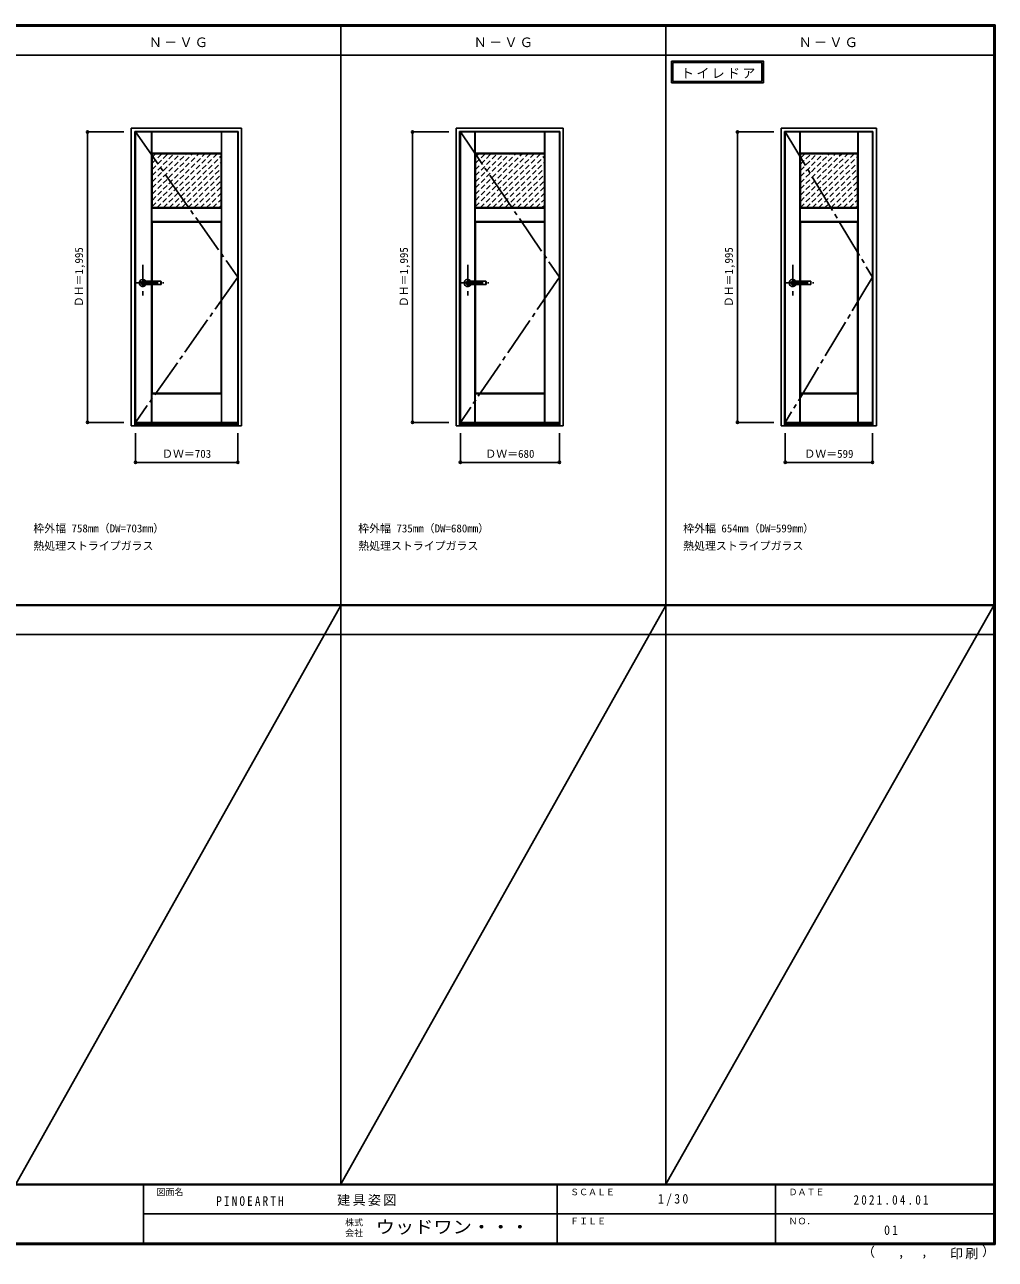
# Model space of a CAD drawing. Units: millimetres, scale not verified. Extents: x -6000 to 5700, y -4307 to 4175.
# Drawn here: x -966 to 5700, y -4307 to 4175 of the extents above; entities that cross this region are included whole.
import ezdxf
from ezdxf.enums import TextEntityAlignment as Align

# ---------------------------------------------------------------- set-up
doc = ezdxf.new("R2010")
doc.units = ezdxf.units.MM
doc.header["$LTSCALE"] = 30
doc.header["$PDMODE"] = 32
doc.header["$PDSIZE"] = 15
for name, pattern in [('CHAIN1', [8, 5, -1, 1, -1]), ('CHAIN2', [12, 9, -1, 1, -1]), ('DASHED1', [1.8, 1.2, -0.6])]:
    doc.linetypes.add(name, pattern=pattern)
for name, color, linetype in [('0-1_通り芯', 4, 'CHAIN1'), ('0-2_扉', 3, 'Continuous'), ('0-3_仕上げ', 7, 'Continuous'), ('0-4_枠', 3, 'Continuous'), ('0-5_レバー', 3, 'Continuous'), ('0-7', 7, 'CHAIN2'), ('0-A_文字', 7, 'Continuous'), ('0-B_寸法', 7, 'Continuous'), ('0-C_ハッチ', 4, 'DASHED1'), ('F-1_枠', 6, 'Continuous'), ('F-A_文字', 7, 'Continuous')]:
    doc.layers.add(name, color=color, linetype=linetype)
doc.styles.add('ＭＳ ゴシック', font='')
doc.styles.get('ＭＳ ゴシック').set_extended_font_data('MS Gothic')

msp = doc.modelspace()

# ---------------------------------------------------------------- linework, layer by layer
at = {"layer": '0-1_通り芯'}
for p, q in [((-154.2, 2524.5), (-154.2, 2314.5)), ((2077.4, 2524.5), (2077.4, 2314.5)), ((4309, 2524.5), (4309, 2314.5)), ((-199.2, 2400.5), (-9.2, 2400.5)), ((2032.4, 2400.5), (2222.4, 2400.5)), ((4264, 2400.5), (4454, 2400.5))]:
    msp.add_line(p, q, dxfattribs=at)
at = {"layer": '0-2_扉'}
for p, q in [((-205.2, 3438), (497.8, 3438)), ((-205.2, 1443), (-205.2, 3438)), ((497.8, 1443), (497.8, 3438)), ((2026.4, 3438), (2706.4, 3438)), ((2026.4, 1443), (2026.4, 3438)), ((2706.4, 1443), (2706.4, 3438)), ((4258, 3438), (4857, 3438)), ((4258, 1443), (4258, 3438)), ((4857, 1443), (4857, 3438)), ((-205.2, 1443), (497.8, 1443)), ((2026.4, 1443), (2706.4, 1443)), ((4258, 1443), (4857, 1443))]:
    msp.add_line(p, q, dxfattribs=at)
at = {"layer": '0-3_仕上げ'}
for p, q in [((-94.2, 2412), (-94.2, 3438)), ((-92.2, 3292), (-92.2, 3438)), ((384.8, 3292), (384.8, 3438)), ((385.8, 3291), (385.8, 3438)), ((386.8, 1443), (386.8, 3438)), ((2125.9, 2412), (2125.9, 3438)), ((2127.9, 3292), (2127.9, 3438)), ((2604.9, 3292), (2604.9, 3438)), ((2605.9, 3291), (2605.9, 3438)), ((2606.9, 1443), (2606.9, 3438)), ((4357.5, 2412), (4357.5, 3438)), ((4358.5, 3291), (4358.5, 3438)), ((4359.5, 3292), (4359.5, 3438)), ((4755.5, 3292), (4755.5, 3438)), ((4756.5, 3291), (4756.5, 3438)), ((4757.5, 1443), (4757.5, 3438)), ((-93.2, 3291), (-90.2, 3288)), ((-92.2, 3292), (384.8, 3292)), ((382.8, 3288), (385.8, 3291)), ((384.8, 3292), (385.8, 3291)), ((2126.9, 3291), (2129.9, 3288)), ((2127.9, 3292), (2604.9, 3292)), ((2602.9, 3288), (2605.9, 3291)), ((2604.9, 3292), (2605.9, 3291)), ((4359.5, 3292), (4755.5, 3292)), ((4753.5, 3288), (4756.5, 3291)), ((4755.5, 3292), (4756.5, 3291)), ((-93.2, 2915), (-90.2, 2918)), ((-93.2, 2915), (-92.2, 2914)), ((-93.2, 2915), (-93.2, 2821)), ((-92.2, 2914), (384.8, 2914)), ((-92.2, 2822), (-92.2, 2914)), ((384.8, 2822), (384.8, 2914)), ((385.8, 2915), (385.8, 2821)), ((2126.9, 2915), (2129.9, 2918)), ((2126.9, 2915), (2127.9, 2914)), ((2126.9, 2915), (2126.9, 2821)), ((2127.9, 2914), (2604.9, 2914)), ((2127.9, 2822), (2127.9, 2914)), ((2604.9, 2822), (2604.9, 2914)), ((2605.9, 2915), (2605.9, 2821)), ((4358.5, 2915), (4361.5, 2918)), ((4358.5, 2915), (4359.5, 2914)), ((4358.5, 2915), (4358.5, 2821)), ((4359.5, 2822), (4359.5, 2914)), ((4359.5, 2914), (4755.5, 2914)), ((4755.5, 2822), (4755.5, 2914)), ((4756.5, 2915), (4756.5, 2821)), ((-92.2, 2822), (384.8, 2822)), ((382.8, 2818), (385.8, 2821)), ((384.8, 2822), (385.8, 2821)), ((2127.9, 2822), (2604.9, 2822)), ((2602.9, 2818), (2605.9, 2821)), ((2604.9, 2822), (2605.9, 2821)), ((4359.5, 2822), (4755.5, 2822)), ((4753.5, 2818), (4756.5, 2821)), ((4755.5, 2822), (4756.5, 2821)), ((-94.2, 1443), (-94.2, 2389)), ((2125.9, 1443), (2125.9, 2389)), ((4357.5, 1443), (4357.5, 2389)), ((-93.2, 1640), (-90.2, 1643)), ((-93.2, 1640), (-92.2, 1639)), ((-93.2, 1443), (-93.2, 1640)), ((-92.2, 1639), (384.8, 1639)), ((-92.2, 1443), (-92.2, 1639)), ((384.8, 1443), (384.8, 1639)), ((385.8, 1443), (385.8, 1640)), ((2126.9, 1640), (2129.9, 1643)), ((2126.9, 1640), (2127.9, 1639)), ((2126.9, 1443), (2126.9, 1640)), ((2127.9, 1639), (2604.9, 1639)), ((2127.9, 1443), (2127.9, 1639)), ((2604.9, 1443), (2604.9, 1639)), ((2605.9, 1443), (2605.9, 1640)), ((4358.5, 1640), (4361.5, 1643)), ((4358.5, 1640), (4359.5, 1639)), ((4358.5, 1443), (4358.5, 1640)), ((4359.5, 1639), (4755.5, 1639)), ((4359.5, 1443), (4359.5, 1639)), ((4755.5, 1443), (4755.5, 1639)), ((4756.5, 1443), (4756.5, 1640))]:
    msp.add_line(p, q, dxfattribs=at)
at = {"layer": '0-3_仕上げ', "color": 3}
for p, q in [((-90.2, 3288), (382.8, 3288)), ((-90.2, 2918), (-90.2, 3288)), ((382.8, 2918), (382.8, 3288)), ((2129.9, 3288), (2602.9, 3288)), ((2129.9, 2918), (2129.9, 3288)), ((2602.9, 2918), (2602.9, 3288)), ((4361.5, 2918), (4361.5, 3288)), ((4361.5, 3288), (4753.5, 3288)), ((4753.5, 2918), (4753.5, 3288)), ((-90.2, 2918), (382.8, 2918)), ((2129.9, 2918), (2602.9, 2918)), ((4361.5, 2918), (4753.5, 2918)), ((-90.2, 2818), (382.8, 2818)), ((-90.2, 2412), (-90.2, 2818)), ((2129.9, 2818), (2602.9, 2818)), ((2129.9, 2412), (2129.9, 2818)), ((4361.5, 2818), (4753.5, 2818)), ((4361.5, 2412), (4361.5, 2818)), ((-90.2, 1643), (-90.2, 2389)), ((2129.9, 1643), (2129.9, 2389)), ((4361.5, 1643), (4361.5, 2389))]:
    msp.add_line(p, q, dxfattribs=at)
at = {"layer": '0-3_仕上げ'}
for points in [[(-92.2, 3292), (-93.2, 3291), (-93.2, 3438)], [(2127.9, 3292), (2126.9, 3291), (2126.9, 3438)], [(4359.5, 3292), (4358.5, 3291), (4361.5, 3288)], [(382.8, 2918), (385.8, 2915), (384.8, 2914)], [(2602.9, 2918), (2605.9, 2915), (2604.9, 2914)], [(4753.5, 2918), (4756.5, 2915), (4755.5, 2914)], [(-92.2, 2822), (-93.2, 2821), (-90.2, 2818)], [(2127.9, 2822), (2126.9, 2821), (2129.9, 2818)], [(4359.5, 2822), (4358.5, 2821), (4361.5, 2818)], [(382.8, 1643), (385.8, 1640), (384.8, 1639)], [(2602.9, 1643), (2605.9, 1640), (2604.9, 1639)], [(4753.5, 1643), (4756.5, 1640), (4755.5, 1639)]]:
    msp.add_lwpolyline(points, dxfattribs=at)
at = {"layer": '0-3_仕上げ', "color": 3}
for points in [[(-90.2, 1643), (382.8, 1643), (382.8, 2818)], [(2129.9, 1643), (2602.9, 1643), (2602.9, 2818)], [(4361.5, 1643), (4753.5, 1643), (4753.5, 2818)]]:
    msp.add_lwpolyline(points, dxfattribs=at)
at = {"layer": '0-4_枠'}
for p, q in [((-234.2, 3465), (523.8, 3465)), ((-234.2, 1418), (-234.2, 3465)), ((-210.2, 3441), (499.8, 3441)), ((-210.2, 1418), (-210.2, 3441)), ((499.8, 1418), (499.8, 3441)), ((523.8, 1418), (523.8, 3465)), ((1997.4, 3465), (2732.4, 3465)), ((1997.4, 1418), (1997.4, 3465)), ((2021.4, 3441), (2708.4, 3441)), ((2021.4, 1418), (2021.4, 3441)), ((2708.4, 1418), (2708.4, 3441)), ((2732.4, 1418), (2732.4, 3465)), ((4229, 3465), (4883, 3465)), ((4229, 1418), (4229, 3465)), ((4253, 3441), (4859, 3441)), ((4253, 1418), (4253, 3441)), ((4859, 1418), (4859, 3441)), ((4883, 1418), (4883, 3465)), ((-234.2, 1418), (523.8, 1418)), ((-210.2, 1430), (499.8, 1430)), ((1997.4, 1418), (2732.4, 1418)), ((2021.4, 1430), (2708.4, 1430)), ((4229, 1418), (4883, 1418)), ((4253, 1430), (4859, 1430))]:
    msp.add_line(p, q, dxfattribs=at)
at = {"layer": '0-5_レバー'}
for p, q in [((-154.2, 2410), (-135.2, 2410)), ((-154.2, 2391), (-135.2, 2391)), ((-135.2, 2411), (-134.2, 2412)), ((-135.2, 2390), (-135.2, 2411)), ((-135.2, 2390), (-134.2, 2389)), ((-134.2, 2412), (-30.2, 2412)), ((-30.2, 2389), (-134.2, 2389)), ((-29.2, 2411), (-30.2, 2412)), ((-29.2, 2390), (-30.2, 2389)), ((-29.2, 2390), (-29.2, 2411)), ((2077.4, 2410), (2096.4, 2410)), ((2077.4, 2391), (2096.4, 2391)), ((2096.4, 2411), (2097.4, 2412)), ((2096.4, 2390), (2096.4, 2411)), ((2096.4, 2390), (2097.4, 2389)), ((2097.4, 2412), (2201.4, 2412)), ((2201.4, 2389), (2097.4, 2389)), ((2202.4, 2411), (2201.4, 2412)), ((2202.4, 2390), (2201.4, 2389)), ((2202.4, 2390), (2202.4, 2411)), ((4309, 2410), (4328, 2410)), ((4309, 2391), (4328, 2391)), ((4328, 2411), (4329, 2412)), ((4328, 2390), (4328, 2411)), ((4328, 2390), (4329, 2389)), ((4329, 2412), (4433, 2412)), ((4433, 2389), (4329, 2389)), ((4434, 2411), (4433, 2412)), ((4434, 2390), (4433, 2389)), ((4434, 2390), (4434, 2411))]:
    msp.add_line(p, q, dxfattribs=at)
at = {"layer": '0-5_レバー', "color": 4}
for p, q in [((-134.2, 2389), (-134.2, 2412)), ((-30.2, 2412), (-30.2, 2389)), ((2097.4, 2389), (2097.4, 2412)), ((2201.4, 2412), (2201.4, 2389)), ((4329, 2389), (4329, 2412)), ((4433, 2412), (4433, 2389))]:
    msp.add_line(p, q, dxfattribs=at)
for centre, radius, start, end in [((-154.2, 2400.5), 24.55, 27.93255, 332.06745), ((-154.2, 2400.5), 11, 59.72736, 300.27264), ((2077.4, 2400.5), 24.55, 27.93255, 332.06745), ((2077.4, 2400.5), 11, 59.72736, 300.27264), ((4309, 2400.5), 24.55, 27.93255, 332.06745), ((4309, 2400.5), 11, 59.72736, 300.27264)]:
    msp.add_arc(centre, radius, start, end, dxfattribs=at)
at = {"layer": '0-5_レバー'}
for centre in [(-154.2, 2400.5), (2077.4, 2400.5), (4309, 2400.5)]:
    msp.add_arc(centre, 9.5, 90, 270, dxfattribs=at)
at = {"layer": '0-7'}
for p, q in [((-205.2, 3438), (497.8, 2440.5)), ((2026.4, 3438), (2706.4, 2440.5)), ((4258, 3438), (4857, 2440.5)), ((497.8, 2440.5), (-205.2, 1443)), ((2706.4, 2440.5), (2026.4, 1443)), ((4857, 2440.5), (4258, 1443))]:
    msp.add_line(p, q, dxfattribs=at)
at = {"layer": '0-A_文字'}
for p, q in [((3476.4, 3925), (3476.4, 3775)), ((3486.4, 3915), (3486.4, 3785)), ((3486.4, 3915), (4097.43, 3915)), ((4097.43, 3915), (4097.43, 3785)), ((3476.4, 3775), (4107.43, 3775)), ((3486.4, 3785), (4097.43, 3785))]:
    msp.add_line(p, q, dxfattribs=at)
msp.add_lwpolyline([(3476.4, 3925), (4107.43, 3925), (4107.43, 3775)], dxfattribs=at)
at = {"layer": '0-B_寸法', "color": 4}
for p, q in [((-534.2, 3438), (-284.2, 3438)), ((-534.2, 3438), (-534.2, 1443)), ((1697.4, 3438), (1947.4, 3438)), ((1697.4, 3438), (1697.4, 1443)), ((3929, 3438), (4179, 3438)), ((3929, 3438), (3929, 1443)), ((-534.2, 1443), (-284.2, 1443)), ((1697.4, 1443), (1947.4, 1443)), ((3929, 1443), (4179, 1443)), ((-205.2, 1168), (-205.2, 1368)), ((497.8, 1168), (497.8, 1368)), ((2026.4, 1168), (2026.4, 1368)), ((2706.4, 1168), (2706.4, 1368)), ((4258, 1168), (4258, 1368)), ((4857, 1168), (4857, 1368)), ((-205.2, 1168), (497.8, 1168)), ((2026.4, 1168), (2706.4, 1168)), ((4258, 1168), (4857, 1168))]:
    msp.add_line(p, q, dxfattribs=at)
at = {"layer": '0-B_寸法'}
for p in [(-534.2, 3438), (1697.4, 3438), (3929, 3438), (-534.2, 1443), (1697.4, 1443), (3929, 1443), (-205.2, 1168), (497.8, 1168), (2026.4, 1168), (2706.4, 1168), (4258, 1168), (4857, 1168)]:
    msp.add_point(p, dxfattribs=at)
at = {"layer": '0-C_ハッチ'}
for p, q in [((-90.2, 2925.81), (271.99, 3288)), ((-90.2, 2968.24), (229.56, 3288)), ((-90.2, 3010.66), (187.14, 3288)), ((-90.2, 3053.09), (144.71, 3288)), ((-90.2, 3095.52), (102.28, 3288)), ((-90.2, 3137.94), (59.86, 3288)), ((-90.2, 3180.37), (17.43, 3288)), ((-90.2, 3222.8), (-25, 3288)), ((-90.2, 3265.22), (-67.42, 3288)), ((-55.58, 2918), (314.42, 3288)), ((-13.16, 2918), (356.84, 3288)), ((29.27, 2918), (382.8, 3271.53)), ((71.7, 2918), (382.8, 3229.11)), ((2129.9, 2925.81), (2492.09, 3288)), ((2129.9, 2968.24), (2449.66, 3288)), ((2129.9, 3010.66), (2407.24, 3288)), ((2129.9, 3053.09), (2364.81, 3288)), ((2129.9, 3095.52), (2322.38, 3288)), ((2129.9, 3137.94), (2279.96, 3288)), ((2129.9, 3180.37), (2237.53, 3288)), ((2129.9, 3222.8), (2195.1, 3288)), ((2129.9, 3265.22), (2152.68, 3288)), ((2164.52, 2918), (2534.52, 3288)), ((2206.94, 2918), (2576.94, 3288)), ((2249.37, 2918), (2602.9, 3271.53)), ((2291.8, 2918), (2602.9, 3229.11)), ((4361.5, 2919), (4730.5, 3288)), ((4361.5, 2961.43), (4688.07, 3288)), ((4361.5, 3003.86), (4645.65, 3288)), ((4361.5, 3046.28), (4603.22, 3288)), ((4361.5, 3088.71), (4560.79, 3288)), ((4361.5, 3131.13), (4518.37, 3288)), ((4361.5, 3173.56), (4475.94, 3288)), ((4361.5, 3215.99), (4433.51, 3288)), ((4361.5, 3258.41), (4391.09, 3288)), ((4402.92, 2918), (4753.5, 3268.58)), ((4445.35, 2918), (4753.5, 3226.15)), ((114.12, 2918), (382.8, 3186.68)), ((156.55, 2918), (382.8, 3144.25)), ((2334.22, 2918), (2602.9, 3186.68)), ((2376.65, 2918), (2602.9, 3144.25)), ((4487.78, 2918), (4753.5, 3183.72)), ((4530.2, 2918), (4753.5, 3141.3)), ((198.97, 2918), (382.8, 3101.83)), ((241.4, 2918), (382.8, 3059.4)), ((2419.07, 2918), (2602.9, 3101.83)), ((2461.5, 2918), (2602.9, 3059.4)), ((4572.63, 2918), (4753.5, 3098.87)), ((4615.06, 2918), (4753.5, 3056.44)), ((283.83, 2918), (382.8, 3016.97)), ((326.25, 2918), (382.8, 2974.55)), ((2503.93, 2918), (2602.9, 3016.97)), ((2546.35, 2918), (2602.9, 2974.55)), ((4657.48, 2918), (4753.5, 3014.02)), ((4699.91, 2918), (4753.5, 2971.59)), ((368.68, 2918), (382.8, 2932.12)), ((2588.78, 2918), (2602.9, 2932.12)), ((4742.34, 2918), (4753.5, 2929.16))]:
    msp.add_line(p, q, dxfattribs=at)
at = {"layer": 'F-1_枠'}
for p, q in [((-6000, 4175), (5700, 4175)), ((-6000, 4170), (5700, 4170)), ((-6000, 4165), (5700, 4165)), ((1204.8, 4175), (1204.8, -3790)), ((3436.4, 4175), (3436.4, -3790)), ((5690, 4175), (5690, -4205)), ((5695, 4175), (5695, -4205)), ((5700, 4175), (5700, -4205)), ((-6000, 3965), (5700, 3965)), ((-6000, 190.5), (5700, 190.5)), ((-6000, 187.5), (5700, 187.5)), ((-6000, 184.5), (5700, 184.5)), ((-6000, -15.5), (5700, -15.5)), ((5700, -3790), (-6000, -3790)), ((5700, -3795), (-6000, -3795)), ((-150, -3795), (-150, -4195)), ((2690, -3795), (2690, -4195)), ((4190, -3795), (4190, -4195)), ((-150, -3995), (5690, -3995.01)), ((5700, -4195), (-6000, -4195)), ((5700, -4200), (-6000, -4200)), ((5700, -4205), (-6000, -4205))]:
    msp.add_line(p, q, dxfattribs=at)
at = {"layer": 'F-A_文字'}
for p, q in [((1204.8, 184.5), (-1026.8, -3790)), ((1204.8, -3790), (3436.4, 184.5)), ((3436.4, -3790), (5690, 184.5))]:
    msp.add_line(p, q, dxfattribs=at)

# ---------------------------------------------------------------- texts
at = {"layer": '0-A_文字', "style": 'ＭＳ ゴシック'}
for s, p in [('枠外幅 758mm（DW=703mm）', (-906.8, 670.5)), ('枠外幅 735mm（DW=680mm）', (1324.8, 670.5)), ('枠外幅 654mm（DW=599mm）', (3556.4, 670.5)), ('熱処理ストライプガラス', (-906.8, 550.5)), ('熱処理ストライプガラス', (1324.8, 550.5)), ('熱処理ストライプガラス', (3556.4, 550.5))]:
    msp.add_text(s, height=54.99, dxfattribs=at).set_placement(p, align=Align.BOTTOM_LEFT)
at = {"layer": '0-A_文字', "char_height": 65.98, "attachment_point": 7, "style": 'ＭＳ ゴシック'}
for s, insert in [('\\T1.17;Ｎ－ＶＧ', (-113.5, 4020)), ('\\T1.17;Ｎ－ＶＧ', (2118.1, 4020)), ('\\T1.17;Ｎ－ＶＧ', (4349.7, 4020)), ('\\T1.17;トイレドア', (3541.06, 3805))]:
    msp.add_mtext(s, dxfattribs=dict(at, insert=insert))
at = {"layer": '0-B_寸法', "style": 'ＭＳ ゴシック'}
for p in [(-549.2, 2234.25), (1682.4, 2234.25), (3914, 2234.25)]:
    msp.add_text('ＤＨ＝1,995', height=54.99, rotation=90, dxfattribs=at).set_placement(p, align=Align.BOTTOM_LEFT)
for s, p in [('ＤＷ＝703', (-22.45, 1183)), ('ＤＷ＝680', (2197.65, 1183)), ('ＤＷ＝599', (4388.75, 1183))]:
    msp.add_text(s, height=54.99, dxfattribs=at).set_placement(p, align=Align.BOTTOM_LEFT)
at = {"layer": 'F-A_文字', "style": 'ＭＳ ゴシック'}
for s, height, p in [('図面名', 43.99, (-60, -3880)), ('ＳＣＡＬＥ', 43.99, (2780, -3880)), ('ＤＡＴＥ', 43.99, (4280, -3880)), ('株式', 43.99, (1235, -4089)), ('ＦＩＬＥ', 43.99, (2780, -4080)), ('ＮＯ．', 43.99, (4280, -4080)), ('会社', 43.99, (1235, -4161)), ('（', 65.98, (4784.03, -4308.31)), ('）', 65.98, (5608.4, -4304.13)), (',', 65.98, (5031.28, -4308.31)), (',', 65.98, (5190.2, -4305.53))]:
    msp.add_text(s, height=height, dxfattribs=at).set_placement(p, align=Align.BOTTOM_LEFT)
at = {"layer": 'F-A_文字', "style": 'ＭＳ ゴシック', "width": 1.1}
msp.add_text('ウッドワン・・・', height=87.98, dxfattribs=at).set_placement((1445, -4155), align=Align.BOTTOM_LEFT)
at = {"layer": 'F-A_文字', "char_height": 65.98, "attachment_point": 7, "style": 'ＭＳ ゴシック'}
for s, insert in [('\\T1.39;\\W0.85;PINOEARTH', (350, -3940.79)), ('\\T1.17;建具姿図', (1180.42, -3940)), ('\\T1.38;\\W0.9;1/30', (3383.75, -3940)), ('\\T1.39;\\W0.85;2021.04.01', (4726.25, -3932.5)), ('\\T1.36;\\W0.9;01', (4936.25, -4140)), ('\\T1.17;印刷', (5388.15, -4306.92))]:
    msp.add_mtext(s, dxfattribs=dict(at, insert=insert))

doc.saveas('drawing.dxf')
